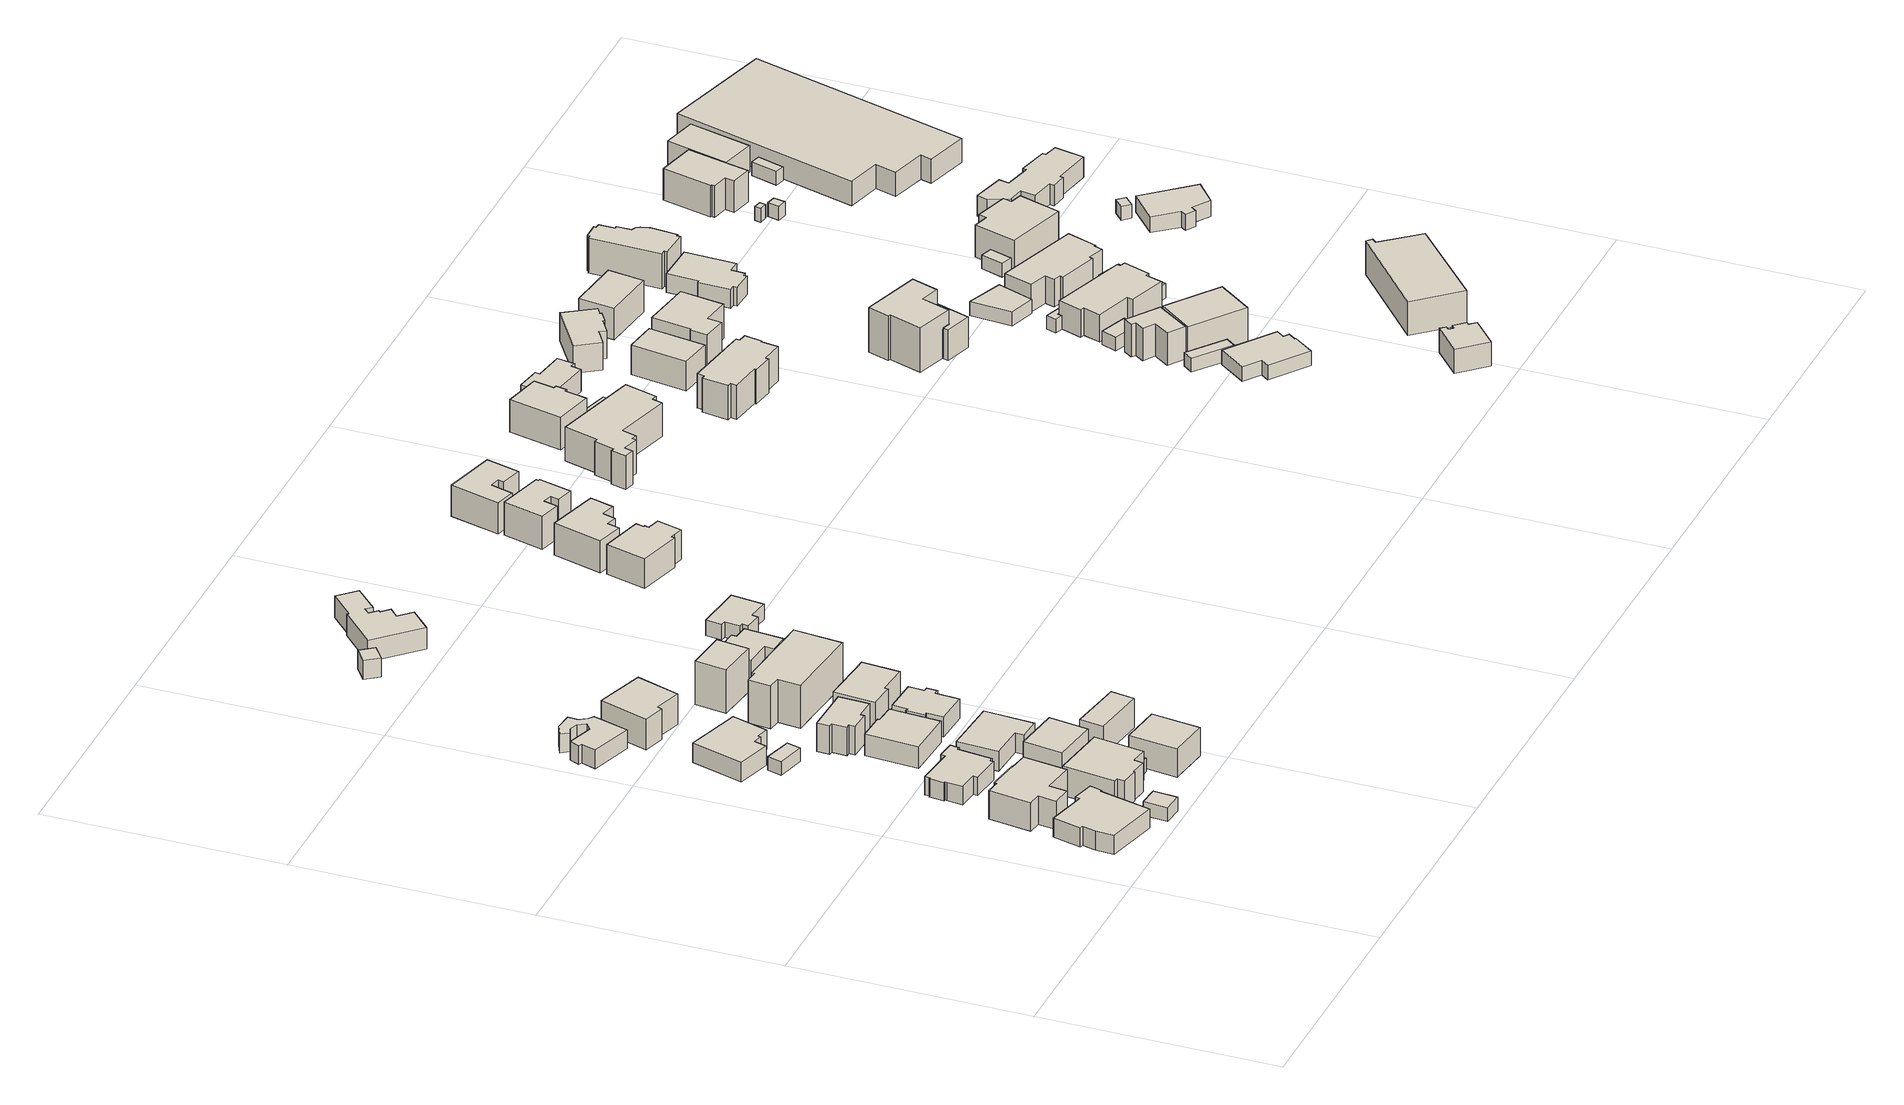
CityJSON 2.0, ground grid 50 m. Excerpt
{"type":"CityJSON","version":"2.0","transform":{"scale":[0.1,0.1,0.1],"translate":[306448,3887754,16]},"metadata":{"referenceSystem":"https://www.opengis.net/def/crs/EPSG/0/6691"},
"CityObjects":{
"building1":{"type":"Building","attributes":{"class":"3001","measuredHeight":2,"BuildingIDAttribute.prefecture":"22","BuildingIDAttribute.city":"22203","BuildingDetailAttribute.surveyYear":2015},"geometry":[{"type":"Solid","lod":"1","boundaries":[[[[0,1,2,3,4,5,6,7,8,9,10]],[[9,11,12,10]],[[8,13,11,9]],[[7,14,13,8]],[[6,15,14,7]],[[5,16,15,6]],[[4,17,16,5]],[[3,18,17,4]],[[2,19,18,3]],[[1,20,19,2]],[[0,21,20,1]],[[10,12,21,0]],[[11,13,14,15,16,17,18,19,20,21,12]]]]}]},
"building2":{"type":"Building","attributes":{"class":"3001","measuredHeight":2,"BuildingIDAttribute.prefecture":"22","BuildingIDAttribute.city":"22203","BuildingDetailAttribute.surveyYear":2015},"geometry":[{"type":"Solid","lod":"1","boundaries":[[[[22,23,24,25,26,27,28,29,30,31,32,33]],[[32,34,35,33]],[[31,36,34,32]],[[30,37,36,31]],[[29,38,37,30]],[[28,39,38,29]],[[27,40,39,28]],[[26,41,40,27]],[[25,42,41,26]],[[24,43,42,25]],[[23,44,43,24]],[[22,45,44,23]],[[33,35,45,22]],[[34,36,37,38,39,40,41,42,43,44,45,35]]]]}]},
"building3":{"type":"Building","attributes":{"class":"3003","measuredHeight":2,"BuildingIDAttribute.prefecture":"22","BuildingIDAttribute.city":"22203","BuildingDetailAttribute.surveyYear":2015},"geometry":[{"type":"Solid","lod":"1","boundaries":[[[[46,47,48,49]],[[48,50,51,49]],[[47,52,50,48]],[[46,53,52,47]],[[49,51,53,46]],[[50,52,53,51]]]]}]},
"building4":{"type":"Building","attributes":{"class":"3001","measuredHeight":2,"BuildingIDAttribute.prefecture":"22","BuildingIDAttribute.city":"22203","BuildingDetailAttribute.surveyYear":2015},"geometry":[{"type":"Solid","lod":"1","boundaries":[[[[54,55,56,57,58,59,60,61,62,63,64,65,66,67,68,69,70]],[[69,71,72,70]],[[68,73,71,69]],[[67,74,73,68]],[[66,75,74,67]],[[65,76,75,66]],[[64,77,76,65]],[[63,78,77,64]],[[62,79,78,63]],[[61,80,79,62]],[[60,81,80,61]],[[59,82,81,60]],[[58,83,82,59]],[[57,84,83,58]],[[56,85,84,57]],[[55,86,85,56]],[[54,87,86,55]],[[70,72,87,54]],[[71,73,74,75,76,77,78,79,80,81,82,83,84,85,86,87,72]]]]}]},
"building5":{"type":"Building","attributes":{"class":"3001","measuredHeight":2,"BuildingIDAttribute.prefecture":"22","BuildingIDAttribute.city":"22203","BuildingDetailAttribute.surveyYear":2015},"geometry":[{"type":"Solid","lod":"1","boundaries":[[[[88,89,90,91,92,93,94,95,96,97]],[[96,98,99,97]],[[95,100,98,96]],[[94,101,100,95]],[[93,102,101,94]],[[92,103,102,93]],[[91,104,103,92]],[[90,105,104,91]],[[89,106,105,90]],[[88,107,106,89]],[[97,99,107,88]],[[98,100,101,102,103,104,105,106,107,99]]]]}]},
"building6":{"type":"Building","attributes":{"class":"3003","measuredHeight":2,"BuildingIDAttribute.prefecture":"22","BuildingIDAttribute.city":"22203","BuildingDetailAttribute.surveyYear":2015},"geometry":[{"type":"Solid","lod":"1","boundaries":[[[[108,109,110,111]],[[110,112,113,111]],[[109,114,112,110]],[[108,115,114,109]],[[111,113,115,108]],[[112,114,115,113]]]]}]},
"building7":{"type":"Building","attributes":{"class":"3001","measuredHeight":2,"BuildingIDAttribute.prefecture":"22","BuildingIDAttribute.city":"22203","BuildingDetailAttribute.surveyYear":2015},"geometry":[{"type":"Solid","lod":"1","boundaries":[[[[116,117,118,119,120,121,122,123]],[[122,124,125,123]],[[121,126,124,122]],[[120,127,126,121]],[[119,128,127,120]],[[118,129,128,119]],[[117,130,129,118]],[[116,131,130,117]],[[123,125,131,116]],[[124,126,127,128,129,130,131,125]]]]}]},
"building8":{"type":"Building","attributes":{"class":"3001","measuredHeight":2,"BuildingIDAttribute.prefecture":"22","BuildingIDAttribute.city":"22203","BuildingDetailAttribute.surveyYear":2015},"geometry":[{"type":"Solid","lod":"1","boundaries":[[[[132,133,134,135]],[[134,136,137,135]],[[133,138,136,134]],[[132,139,138,133]],[[135,137,139,132]],[[136,138,139,137]]]]}]},
"building9":{"type":"Building","attributes":{"class":"3001","measuredHeight":2,"BuildingIDAttribute.prefecture":"22","BuildingIDAttribute.city":"22203","BuildingDetailAttribute.surveyYear":2015},"geometry":[{"type":"Solid","lod":"1","boundaries":[[[[140,141,142,143,144,145,146,147,148,149,150,151,152,153,154,155]],[[154,156,157,155]],[[153,158,156,154]],[[152,159,158,153]],[[151,160,159,152]],[[150,161,160,151]],[[149,162,161,150]],[[148,163,162,149]],[[147,164,163,148]],[[146,165,164,147]],[[145,166,165,146]],[[144,167,166,145]],[[143,168,167,144]],[[142,169,168,143]],[[141,170,169,142]],[[140,171,170,141]],[[155,157,171,140]],[[156,158,159,160,161,162,163,164,165,166,167,168,169,170,171,157]]]]}]},
"building10":{"type":"Building","attributes":{"class":"3001","measuredHeight":2,"BuildingIDAttribute.prefecture":"22","BuildingIDAttribute.city":"22203","BuildingDetailAttribute.surveyYear":2015},"geometry":[{"type":"Solid","lod":"1","boundaries":[[[[172,173,174,175]],[[174,176,177,175]],[[173,178,176,174]],[[172,179,178,173]],[[175,177,179,172]],[[176,178,179,177]]]]}]},
"building11":{"type":"Building","attributes":{"class":"3001","measuredHeight":2,"BuildingIDAttribute.prefecture":"22","BuildingIDAttribute.city":"22203","BuildingDetailAttribute.surveyYear":2015},"geometry":[{"type":"Solid","lod":"1","boundaries":[[[[180,181,182,183,184,185]],[[184,186,187,185]],[[183,188,186,184]],[[182,189,188,183]],[[181,190,189,182]],[[180,191,190,181]],[[185,187,191,180]],[[186,188,189,190,191,187]]]]}]},
"building12":{"type":"Building","attributes":{"class":"3001","measuredHeight":2,"BuildingIDAttribute.prefecture":"22","BuildingIDAttribute.city":"22203","BuildingDetailAttribute.surveyYear":2015},"geometry":[{"type":"Solid","lod":"1","boundaries":[[[[192,193,194,195]],[[194,196,197,195]],[[193,198,196,194]],[[192,199,198,193]],[[195,197,199,192]],[[196,198,199,197]]]]}]},
"building13":{"type":"Building","attributes":{"class":"3001","measuredHeight":2,"BuildingIDAttribute.prefecture":"22","BuildingIDAttribute.city":"22203","BuildingDetailAttribute.surveyYear":2015},"geometry":[{"type":"Solid","lod":"1","boundaries":[[[[200,201,202,203,204,205]],[[204,206,207,205]],[[203,208,206,204]],[[202,209,208,203]],[[201,210,209,202]],[[200,211,210,201]],[[205,207,211,200]],[[206,208,209,210,211,207]]]]}]},
"building14":{"type":"Building","attributes":{"class":"3001","measuredHeight":2,"BuildingIDAttribute.prefecture":"22","BuildingIDAttribute.city":"22203","BuildingDetailAttribute.surveyYear":2015},"geometry":[{"type":"Solid","lod":"1","boundaries":[[[[212,213,214,215,216,217,218,219,220,221]],[[220,222,223,221]],[[219,224,222,220]],[[218,225,224,219]],[[217,226,225,218]],[[216,227,226,217]],[[215,228,227,216]],[[214,229,228,215]],[[213,230,229,214]],[[212,231,230,213]],[[221,223,231,212]],[[222,224,225,226,227,228,229,230,231,223]]]]}]},
"building15":{"type":"Building","attributes":{"class":"3001","measuredHeight":2,"BuildingIDAttribute.prefecture":"22","BuildingIDAttribute.city":"22203","BuildingDetailAttribute.surveyYear":2015},"geometry":[{"type":"Solid","lod":"1","boundaries":[[[[232,233,234,235,236,237]],[[236,238,239,237]],[[235,240,238,236]],[[234,241,240,235]],[[233,242,241,234]],[[232,243,242,233]],[[237,239,243,232]],[[238,240,241,242,243,239]]]]}]},
"building16":{"type":"Building","attributes":{"class":"3001","measuredHeight":2,"BuildingIDAttribute.prefecture":"22","BuildingIDAttribute.city":"22203","BuildingDetailAttribute.surveyYear":2015},"geometry":[{"type":"Solid","lod":"1","boundaries":[[[[244,245,246,247]],[[246,248,249,247]],[[245,250,248,246]],[[244,251,250,245]],[[247,249,251,244]],[[248,250,251,249]]]]}]},
"building17":{"type":"Building","attributes":{"class":"3001","measuredHeight":2,"BuildingIDAttribute.prefecture":"22","BuildingIDAttribute.city":"22203","BuildingDetailAttribute.surveyYear":2015},"geometry":[{"type":"Solid","lod":"1","boundaries":[[[[252,253,254,255,256,257,258,259,260,261,262,263,264]],[[263,265,266,264]],[[262,267,265,263]],[[261,268,267,262]],[[260,269,268,261]],[[259,270,269,260]],[[258,271,270,259]],[[257,272,271,258]],[[256,273,272,257]],[[255,274,273,256]],[[254,275,274,255]],[[253,276,275,254]],[[252,277,276,253]],[[264,266,277,252]],[[265,267,268,269,270,271,272,273,274,275,276,277,266]]]]}]},
"building18":{"type":"Building","attributes":{"class":"3001","measuredHeight":2,"BuildingIDAttribute.prefecture":"22","BuildingIDAttribute.city":"22203","BuildingDetailAttribute.surveyYear":2015},"geometry":[{"type":"Solid","lod":"1","boundaries":[[[[278,279,280,281,282,283]],[[282,284,285,283]],[[281,286,284,282]],[[280,287,286,281]],[[279,288,287,280]],[[278,289,288,279]],[[283,285,289,278]],[[284,286,287,288,289,285]]]]}]},
"building19":{"type":"Building","attributes":{"class":"3002","measuredHeight":2,"BuildingIDAttribute.prefecture":"22","BuildingIDAttribute.city":"22203","BuildingDetailAttribute.surveyYear":2015},"geometry":[{"type":"Solid","lod":"1","boundaries":[[[[290,291,292,293,294,295,296,297]],[[296,298,299,297]],[[295,300,298,296]],[[294,301,300,295]],[[293,302,301,294]],[[292,303,302,293]],[[291,304,303,292]],[[290,305,304,291]],[[297,299,305,290]],[[298,300,301,302,303,304,305,299]]]]}]},
"building20":{"type":"Building","attributes":{"class":"3001","measuredHeight":2,"BuildingIDAttribute.prefecture":"22","BuildingIDAttribute.city":"22203","BuildingDetailAttribute.surveyYear":2015},"geometry":[{"type":"Solid","lod":"1","boundaries":[[[[306,307,308,309]],[[308,310,311,309]],[[307,312,310,308]],[[306,313,312,307]],[[309,311,313,306]],[[310,312,313,311]]]]}]},
"building21":{"type":"Building","attributes":{"class":"3001","measuredHeight":2,"BuildingIDAttribute.prefecture":"22","BuildingIDAttribute.city":"22203","BuildingDetailAttribute.surveyYear":2015},"geometry":[{"type":"Solid","lod":"1","boundaries":[[[[314,315,316,317]],[[316,318,319,317]],[[315,320,318,316]],[[314,321,320,315]],[[317,319,321,314]],[[318,320,321,319]]]]}]},
"building22":{"type":"Building","attributes":{"class":"3001","measuredHeight":2,"BuildingIDAttribute.prefecture":"22","BuildingIDAttribute.city":"22203","BuildingDetailAttribute.surveyYear":2015},"geometry":[{"type":"Solid","lod":"1","boundaries":[[[[322,323,324,325,326,327,328,329,330,331]],[[330,332,333,331]],[[329,334,332,330]],[[328,335,334,329]],[[327,336,335,328]],[[326,337,336,327]],[[325,338,337,326]],[[324,339,338,325]],[[323,340,339,324]],[[322,341,340,323]],[[331,333,341,322]],[[332,334,335,336,337,338,339,340,341,333]]]]}]},
"building23":{"type":"Building","attributes":{"class":"3001","measuredHeight":2,"BuildingIDAttribute.prefecture":"22","BuildingIDAttribute.city":"22203","BuildingDetailAttribute.surveyYear":2015},"geometry":[{"type":"Solid","lod":"1","boundaries":[[[[342,343,344,345,346,347,348,349,350,351,352,353,354,355]],[[354,356,357,355]],[[353,358,356,354]],[[352,359,358,353]],[[351,360,359,352]],[[350,361,360,351]],[[349,362,361,350]],[[348,363,362,349]],[[347,364,363,348]],[[346,365,364,347]],[[345,366,365,346]],[[344,367,366,345]],[[343,368,367,344]],[[342,369,368,343]],[[355,357,369,342]],[[356,358,359,360,361,362,363,364,365,366,367,368,369,357]]]]}]},
"building24":{"type":"Building","attributes":{"class":"3001","measuredHeight":2,"BuildingIDAttribute.prefecture":"22","BuildingIDAttribute.city":"22203","BuildingDetailAttribute.surveyYear":2015},"geometry":[{"type":"Solid","lod":"1","boundaries":[[[[370,371,372,373,374,375,376,377,378,379]],[[378,380,381,379]],[[377,382,380,378]],[[376,383,382,377]],[[375,384,383,376]],[[374,385,384,375]],[[373,386,385,374]],[[372,387,386,373]],[[371,388,387,372]],[[370,389,388,371]],[[379,381,389,370]],[[380,382,383,384,385,386,387,388,389,381]]]]}]},
"building25":{"type":"Building","attributes":{"class":"3001","measuredHeight":2,"BuildingIDAttribute.prefecture":"22","BuildingIDAttribute.city":"22203","BuildingDetailAttribute.surveyYear":2015},"geometry":[{"type":"Solid","lod":"1","boundaries":[[[[390,391,392,393,394,395,396,397,398,399,400,401]],[[400,402,403,401]],[[399,404,402,400]],[[398,405,404,399]],[[397,406,405,398]],[[396,407,406,397]],[[395,408,407,396]],[[394,409,408,395]],[[393,410,409,394]],[[392,411,410,393]],[[391,412,411,392]],[[390,413,412,391]],[[401,403,413,390]],[[402,404,405,406,407,408,409,410,411,412,413,403]]]]}]},
"building26":{"type":"Building","attributes":{"class":"3001","measuredHeight":2,"BuildingIDAttribute.prefecture":"22","BuildingIDAttribute.city":"22203","BuildingDetailAttribute.surveyYear":2015},"geometry":[{"type":"Solid","lod":"1","boundaries":[[[[414,415,416,417,418,419,420,421]],[[420,422,423,421]],[[419,424,422,420]],[[418,425,424,419]],[[417,426,425,418]],[[416,427,426,417]],[[415,428,427,416]],[[414,429,428,415]],[[421,423,429,414]],[[422,424,425,426,427,428,429,423]]]]}]},
"building27":{"type":"Building","attributes":{"class":"3001","measuredHeight":2,"BuildingIDAttribute.prefecture":"22","BuildingIDAttribute.city":"22203","BuildingDetailAttribute.surveyYear":2015},"geometry":[{"type":"Solid","lod":"1","boundaries":[[[[430,431,432,433,434,435,436,437,438,439]],[[438,440,441,439]],[[437,442,440,438]],[[436,443,442,437]],[[435,444,443,436]],[[434,445,444,435]],[[433,446,445,434]],[[432,447,446,433]],[[431,448,447,432]],[[430,449,448,431]],[[439,441,449,430]],[[440,442,443,444,445,446,447,448,449,441]]]]}]},
"building28":{"type":"Building","attributes":{"class":"3001","measuredHeight":2,"BuildingIDAttribute.prefecture":"22","BuildingIDAttribute.city":"22203","BuildingDetailAttribute.surveyYear":2015},"geometry":[{"type":"Solid","lod":"1","boundaries":[[[[450,451,452,453,454,455,456,457]],[[456,458,459,457]],[[455,460,458,456]],[[454,461,460,455]],[[453,462,461,454]],[[452,463,462,453]],[[451,464,463,452]],[[450,465,464,451]],[[457,459,465,450]],[[458,460,461,462,463,464,465,459]]]]}]},
"building29":{"type":"Building","attributes":{"class":"3001","measuredHeight":2,"BuildingIDAttribute.prefecture":"22","BuildingIDAttribute.city":"22203","BuildingDetailAttribute.surveyYear":2015},"geometry":[{"type":"Solid","lod":"1","boundaries":[[[[466,467,468,469,470,471,472,473,474,475,476,477,478,479,480,481]],[[480,482,483,481]],[[479,484,482,480]],[[478,485,484,479]],[[477,486,485,478]],[[476,487,486,477]],[[475,488,487,476]],[[474,489,488,475]],[[473,490,489,474]],[[472,491,490,473]],[[471,492,491,472]],[[470,493,492,471]],[[469,494,493,470]],[[468,495,494,469]],[[467,496,495,468]],[[466,497,496,467]],[[481,483,497,466]],[[482,484,485,486,487,488,489,490,491,492,493,494,495,496,497,483]]]]}]},
"building30":{"type":"Building","attributes":{"class":"3001","measuredHeight":2,"BuildingIDAttribute.prefecture":"22","BuildingIDAttribute.city":"22203","BuildingDetailAttribute.surveyYear":2015},"geometry":[{"type":"Solid","lod":"1","boundaries":[[[[498,499,500,501,502,503,504,505,506]],[[505,507,508,506]],[[504,509,507,505]],[[503,510,509,504]],[[502,511,510,503]],[[501,512,511,502]],[[500,513,512,501]],[[499,514,513,500]],[[498,515,514,499]],[[506,508,515,498]],[[507,509,510,511,512,513,514,515,508]]]]}]},
"building31":{"type":"Building","attributes":{"class":"3001","measuredHeight":2,"BuildingIDAttribute.prefecture":"22","BuildingIDAttribute.city":"22203","BuildingDetailAttribute.surveyYear":2015},"geometry":[{"type":"Solid","lod":"1","boundaries":[[[[516,517,518,519]],[[518,520,521,519]],[[517,522,520,518]],[[516,523,522,517]],[[519,521,523,516]],[[520,522,523,521]]]]}]},
"building32":{"type":"Building","attributes":{"class":"3001","measuredHeight":2,"BuildingIDAttribute.prefecture":"22","BuildingIDAttribute.city":"22203","BuildingDetailAttribute.surveyYear":2015},"geometry":[{"type":"Solid","lod":"1","boundaries":[[[[524,525,526,527,528,529,530,531]],[[530,532,533,531]],[[529,534,532,530]],[[528,535,534,529]],[[527,536,535,528]],[[526,537,536,527]],[[525,538,537,526]],[[524,539,538,525]],[[531,533,539,524]],[[532,534,535,536,537,538,539,533]]]]}]},
"building33":{"type":"Building","attributes":{"class":"3001","measuredHeight":2,"BuildingIDAttribute.prefecture":"22","BuildingIDAttribute.city":"22203","BuildingDetailAttribute.surveyYear":2015},"geometry":[{"type":"Solid","lod":"1","boundaries":[[[[540,541,542,543,544,545,546,547,548,549,550,551,552,553,554,555]],[[554,556,557,555]],[[553,558,556,554]],[[552,559,558,553]],[[551,560,559,552]],[[550,561,560,551]],[[549,562,561,550]],[[548,563,562,549]],[[547,564,563,548]],[[546,565,564,547]],[[545,566,565,546]],[[544,567,566,545]],[[543,568,567,544]],[[542,569,568,543]],[[541,570,569,542]],[[540,571,570,541]],[[555,557,571,540]],[[556,558,559,560,561,562,563,564,565,566,567,568,569,570,571,557]]]]}]},
"building34":{"type":"Building","attributes":{"class":"3001","measuredHeight":2,"BuildingIDAttribute.prefecture":"22","BuildingIDAttribute.city":"22203","BuildingDetailAttribute.surveyYear":2015},"geometry":[{"type":"Solid","lod":"1","boundaries":[[[[572,573,574,575]],[[574,576,577,575]],[[573,578,576,574]],[[572,579,578,573]],[[575,577,579,572]],[[576,578,579,577]]]]}]},
"building35":{"type":"Building","attributes":{"class":"3001","measuredHeight":2,"BuildingIDAttribute.prefecture":"22","BuildingIDAttribute.city":"22203","BuildingDetailAttribute.surveyYear":2015},"geometry":[{"type":"Solid","lod":"1","boundaries":[[[[580,581,582,583,584,585,586,587,588,589]],[[588,590,591,589]],[[587,592,590,588]],[[586,593,592,587]],[[585,594,593,586]],[[584,595,594,585]],[[583,596,595,584]],[[582,597,596,583]],[[581,598,597,582]],[[580,599,598,581]],[[589,591,599,580]],[[590,592,593,594,595,596,597,598,599,591]]]]}]},
"building36":{"type":"Building","attributes":{"class":"3001","measuredHeight":2,"BuildingIDAttribute.prefecture":"22","BuildingIDAttribute.city":"22203","BuildingDetailAttribute.surveyYear":2015},"geometry":[{"type":"Solid","lod":"1","boundaries":[[[[600,601,602,603,604,605,606,607]],[[606,608,609,607]],[[605,610,608,606]],[[604,611,610,605]],[[603,612,611,604]],[[602,613,612,603]],[[601,614,613,602]],[[600,615,614,601]],[[607,609,615,600]],[[608,610,611,612,613,614,615,609]]]]}]},
"building37":{"type":"Building","attributes":{"class":"3001","measuredHeight":2,"BuildingIDAttribute.prefecture":"22","BuildingIDAttribute.city":"22203","BuildingDetailAttribute.surveyYear":2015},"geometry":[{"type":"Solid","lod":"1","boundaries":[[[[616,617,618,619,620,621,622,623,624,625]],[[624,626,627,625]],[[623,628,626,624]],[[622,629,628,623]],[[621,630,629,622]],[[620,631,630,621]],[[619,632,631,620]],[[618,633,632,619]],[[617,634,633,618]],[[616,635,634,617]],[[625,627,635,616]],[[626,628,629,630,631,632,633,634,635,627]]]]}]},
"building38":{"type":"Building","attributes":{"class":"3003","measuredHeight":2,"BuildingIDAttribute.prefecture":"22","BuildingIDAttribute.city":"22203","BuildingDetailAttribute.surveyYear":2015},"geometry":[{"type":"Solid","lod":"1","boundaries":[[[[636,637,638,639]],[[638,640,641,639]],[[637,642,640,638]],[[636,643,642,637]],[[639,641,643,636]],[[640,642,643,641]]]]}]},
"building39":{"type":"Building","attributes":{"class":"3002","measuredHeight":2,"BuildingIDAttribute.prefecture":"22","BuildingIDAttribute.city":"22203","BuildingDetailAttribute.surveyYear":2015},"geometry":[{"type":"Solid","lod":"1","boundaries":[[[[644,645,646,647,648,649,650,651]],[[650,652,653,651]],[[649,654,652,650]],[[648,655,654,649]],[[647,656,655,648]],[[646,657,656,647]],[[645,658,657,646]],[[644,659,658,645]],[[651,653,659,644]],[[652,654,655,656,657,658,659,653]]]]}]},
"building40":{"type":"Building","attributes":{"class":"3001","measuredHeight":2,"BuildingIDAttribute.prefecture":"22","BuildingIDAttribute.city":"22203","BuildingDetailAttribute.surveyYear":2015},"geometry":[{"type":"Solid","lod":"1","boundaries":[[[[660,661,662,663,664,665]],[[664,666,667,665]],[[663,668,666,664]],[[662,669,668,663]],[[661,670,669,662]],[[660,671,670,661]],[[665,667,671,660]],[[666,668,669,670,671,667]]]]}]},
"building41":{"type":"Building","attributes":{"class":"3001","measuredHeight":2,"BuildingIDAttribute.prefecture":"22","BuildingIDAttribute.city":"22203","BuildingDetailAttribute.surveyYear":2015},"geometry":[{"type":"Solid","lod":"1","boundaries":[[[[672,673,674,675,676,677,678,679]],[[678,680,681,679]],[[677,682,680,678]],[[676,683,682,677]],[[675,684,683,676]],[[674,685,684,675]],[[673,686,685,674]],[[672,687,686,673]],[[679,681,687,672]],[[680,682,683,684,685,686,687,681]]]]}]},
"building42":{"type":"Building","attributes":{"class":"3001","measuredHeight":2,"BuildingIDAttribute.prefecture":"22","BuildingIDAttribute.city":"22203","BuildingDetailAttribute.surveyYear":2015},"geometry":[{"type":"Solid","lod":"1","boundaries":[[[[688,689,690,691,692,693,694,695,696,697]],[[696,698,699,697]],[[695,700,698,696]],[[694,701,700,695]],[[693,702,701,694]],[[692,703,702,693]],[[691,704,703,692]],[[690,705,704,691]],[[689,706,705,690]],[[688,707,706,689]],[[697,699,707,688]],[[698,700,701,702,703,704,705,706,707,699]]]]}]},
"building43":{"type":"Building","attributes":{"class":"3001","measuredHeight":2,"BuildingIDAttribute.prefecture":"22","BuildingIDAttribute.city":"22203","BuildingDetailAttribute.surveyYear":2015},"geometry":[{"type":"Solid","lod":"1","boundaries":[[[[708,709,710,711]],[[710,712,713,711]],[[709,714,712,710]],[[708,715,714,709]],[[711,713,715,708]],[[712,714,715,713]]]]}]},
"building44":{"type":"Building","attributes":{"class":"3003","measuredHeight":2,"BuildingIDAttribute.prefecture":"22","BuildingIDAttribute.city":"22203","BuildingDetailAttribute.surveyYear":2015},"geometry":[{"type":"Solid","lod":"1","boundaries":[[[[716,717,718,719]],[[718,720,721,719]],[[717,722,720,718]],[[716,723,722,717]],[[719,721,723,716]],[[720,722,723,721]]]]}]},
"building45":{"type":"Building","attributes":{"class":"3001","measuredHeight":2,"BuildingIDAttribute.prefecture":"22","BuildingIDAttribute.city":"22203","BuildingDetailAttribute.surveyYear":2015},"geometry":[{"type":"Solid","lod":"1","boundaries":[[[[724,725,726,727]],[[726,728,729,727]],[[725,730,728,726]],[[724,731,730,725]],[[727,729,731,724]],[[728,730,731,729]]]]}]},
"building46":{"type":"Building","attributes":{"class":"3003","measuredHeight":2,"BuildingIDAttribute.prefecture":"22","BuildingIDAttribute.city":"22203","BuildingDetailAttribute.surveyYear":2015},"geometry":[{"type":"Solid","lod":"1","boundaries":[[[[732,733,734,735,736,737]],[[736,738,739,737]],[[735,740,738,736]],[[734,741,740,735]],[[733,742,741,734]],[[732,743,742,733]],[[737,739,743,732]],[[738,740,741,742,743,739]]]]}]},
"building47":{"type":"Building","attributes":{"class":"3001","measuredHeight":2,"BuildingIDAttribute.prefecture":"22","BuildingIDAttribute.city":"22203","BuildingDetailAttribute.surveyYear":2015},"geometry":[{"type":"Solid","lod":"1","boundaries":[[[[744,745,746,747]],[[746,748,749,747]],[[745,750,748,746]],[[744,751,750,745]],[[747,749,751,744]],[[748,750,751,749]]]]}]},
"building48":{"type":"Building","attributes":{"class":"3001","measuredHeight":2,"BuildingIDAttribute.prefecture":"22","BuildingIDAttribute.city":"22203","BuildingDetailAttribute.surveyYear":2015},"geometry":[{"type":"Solid","lod":"1","boundaries":[[[[752,753,754,755,756,757,758,759,760,761,762,763]],[[762,764,765,763]],[[761,766,764,762]],[[760,767,766,761]],[[759,768,767,760]],[[758,769,768,759]],[[757,770,769,758]],[[756,771,770,757]],[[755,772,771,756]],[[754,773,772,755]],[[753,774,773,754]],[[752,775,774,753]],[[763,765,775,752]],[[764,766,767,768,769,770,771,772,773,774,775,765]]]]}]},
"building49":{"type":"Building","attributes":{"class":"3001","measuredHeight":2,"BuildingIDAttribute.prefecture":"22","BuildingIDAttribute.city":"22203","BuildingDetailAttribute.surveyYear":2015},"geometry":[{"type":"Solid","lod":"1","boundaries":[[[[776,777,778,779,780,781,782,783,784,785,786,787]],[[786,788,789,787]],[[785,790,788,786]],[[784,791,790,785]],[[783,792,791,784]],[[782,793,792,783]],[[781,794,793,782]],[[780,795,794,781]],[[779,796,795,780]],[[778,797,796,779]],[[777,798,797,778]],[[776,799,798,777]],[[787,789,799,776]],[[788,790,791,792,793,794,795,796,797,798,799,789]]]]}]},
"building50":{"type":"Building","attributes":{"class":"3001","measuredHeight":2,"BuildingIDAttribute.prefecture":"22","BuildingIDAttribute.city":"22203","BuildingDetailAttribute.surveyYear":2015},"geometry":[{"type":"Solid","lod":"1","boundaries":[[[[800,801,802,803,804,805,806,807,808,809,810,811,812,813,814,815,816,817,818,819]],[[818,820,821,819]],[[817,822,820,818]],[[816,823,822,817]],[[815,824,823,816]],[[814,825,824,815]],[[813,826,825,814]],[[812,827,826,813]],[[811,828,827,812]],[[810,829,828,811]],[[809,830,829,810]],[[808,831,830,809]],[[807,832,831,808]],[[806,833,832,807]],[[805,834,833,806]],[[804,835,834,805]],[[803,836,835,804]],[[802,837,836,803]],[[801,838,837,802]],[[800,839,838,801]],[[819,821,839,800]],[[820,822,823,824,825,826,827,828,829,830,831,832,833,834,835,836,837,838,839,821]]]]}]},
"building51":{"type":"Building","attributes":{"class":"3001","measuredHeight":2,"BuildingIDAttribute.prefecture":"22","BuildingIDAttribute.city":"22203","BuildingDetailAttribute.surveyYear":2015},"geometry":[{"type":"Solid","lod":"1","boundaries":[[[[840,841,842,843]],[[842,844,845,843]],[[841,846,844,842]],[[840,847,846,841]],[[843,845,847,840]],[[844,846,847,845]]]]}]},
"building52":{"type":"Building","attributes":{"class":"3001","measuredHeight":2,"BuildingIDAttribute.prefecture":"22","BuildingIDAttribute.city":"22203","BuildingDetailAttribute.surveyYear":2015},"geometry":[{"type":"Solid","lod":"1","boundaries":[[[[848,849,850,851,852,853,854,855,856,857,858,859]],[[858,860,861,859]],[[857,862,860,858]],[[856,863,862,857]],[[855,864,863,856]],[[854,865,864,855]],[[853,866,865,854]],[[852,867,866,853]],[[851,868,867,852]],[[850,869,868,851]],[[849,870,869,850]],[[848,871,870,849]],[[859,861,871,848]],[[860,862,863,864,865,866,867,868,869,870,871,861]]]]}]},
"building53":{"type":"Building","attributes":{"class":"3002","measuredHeight":2,"BuildingIDAttribute.prefecture":"22","BuildingIDAttribute.city":"22203","BuildingDetailAttribute.surveyYear":2015},"geometry":[{"type":"Solid","lod":"1","boundaries":[[[[872,873,874,875,876,877]],[[876,878,879,877]],[[875,880,878,876]],[[874,881,880,875]],[[873,882,881,874]],[[872,883,882,873]],[[877,879,883,872]],[[878,880,881,882,883,879]]]]}]},
"building54":{"type":"Building","attributes":{"class":"3001","measuredHeight":2,"BuildingIDAttribute.prefecture":"22","BuildingIDAttribute.city":"22203","BuildingDetailAttribute.surveyYear":2015},"geometry":[{"type":"Solid","lod":"1","boundaries":[[[[884,885,886,887,888,889]],[[888,890,891,889]],[[887,892,890,888]],[[886,893,892,887]],[[885,894,893,886]],[[884,895,894,885]],[[889,891,895,884]],[[890,892,893,894,895,891]]]]}]},
"building55":{"type":"Building","attributes":{"class":"3001","measuredHeight":2,"BuildingIDAttribute.prefecture":"22","BuildingIDAttribute.city":"22203","BuildingDetailAttribute.surveyYear":2015},"geometry":[{"type":"Solid","lod":"1","boundaries":[[[[896,897,898,899]],[[898,900,901,899]],[[897,902,900,898]],[[896,903,902,897]],[[899,901,903,896]],[[900,902,903,901]]]]}]},
"building56":{"type":"Building","attributes":{"class":"3001","measuredHeight":2,"BuildingIDAttribute.prefecture":"22","BuildingIDAttribute.city":"22203","BuildingDetailAttribute.surveyYear":2015},"geometry":[{"type":"Solid","lod":"1","boundaries":[[[[904,905,906,907,908,909,910,911]],[[910,912,913,911]],[[909,914,912,910]],[[908,915,914,909]],[[907,916,915,908]],[[906,917,916,907]],[[905,918,917,906]],[[904,919,918,905]],[[911,913,919,904]],[[912,914,915,916,917,918,919,913]]]]}]},
"building57":{"type":"Building","attributes":{"class":"3001","measuredHeight":2,"BuildingIDAttribute.prefecture":"22","BuildingIDAttribute.city":"22203","BuildingDetailAttribute.surveyYear":2015},"geometry":[{"type":"Solid","lod":"1","boundaries":[[[[920,921,922,923]],[[922,924,925,923]],[[921,926,924,922]],[[920,927,926,921]],[[923,925,927,920]],[[924,926,927,925]]]]}]},
"building58":{"type":"Building","attributes":{"class":"3001","measuredHeight":2,"BuildingIDAttribute.prefecture":"22","BuildingIDAttribute.city":"22203","BuildingDetailAttribute.surveyYear":2015},"geometry":[{"type":"Solid","lod":"1","boundaries":[[[[928,929,930,931]],[[930,932,933,931]],[[929,934,932,930]],[[928,935,934,929]],[[931,933,935,928]],[[932,934,935,933]]]]}]},
"building59":{"type":"Building","attributes":{"class":"3001","measuredHeight":2,"BuildingIDAttribute.prefecture":"22","BuildingIDAttribute.city":"22203","BuildingDetailAttribute.surveyYear":2015},"geometry":[{"type":"Solid","lod":"1","boundaries":[[[[936,937,938,939,940,941,942,943]],[[942,944,945,943]],[[941,946,944,942]],[[940,947,946,941]],[[939,948,947,940]],[[938,949,948,939]],[[937,950,949,938]],[[936,951,950,937]],[[943,945,951,936]],[[944,946,947,948,949,950,951,945]]]]}]},
"building60":{"type":"Building","attributes":{"class":"3001","measuredHeight":2,"BuildingIDAttribute.prefecture":"22","BuildingIDAttribute.city":"22203","BuildingDetailAttribute.surveyYear":2015},"geometry":[{"type":"Solid","lod":"1","boundaries":[[[[952,953,954,955]],[[954,956,957,955]],[[953,958,956,954]],[[952,959,958,953]],[[955,957,959,952]],[[956,958,959,957]]]]}]},
"building61":{"type":"Building","attributes":{"class":"3001","measuredHeight":2,"BuildingIDAttribute.prefecture":"22","BuildingIDAttribute.city":"22203","BuildingDetailAttribute.surveyYear":2015},"geometry":[{"type":"Solid","lod":"1","boundaries":[[[[960,961,962,963,964,965,966,967]],[[966,968,969,967]],[[965,970,968,966]],[[964,971,970,965]],[[963,972,971,964]],[[962,973,972,963]],[[961,974,973,962]],[[960,975,974,961]],[[967,969,975,960]],[[968,970,971,972,973,974,975,969]]]]}]},
"building62":{"type":"Building","attributes":{"class":"3001","measuredHeight":2,"BuildingIDAttribute.prefecture":"22","BuildingIDAttribute.city":"22203","BuildingDetailAttribute.surveyYear":2015},"geometry":[{"type":"Solid","lod":"1","boundaries":[[[[976,977,978,979,980,981,982,983,984,985,986,987,988,989,990,991,992]],[[991,993,994,992]],[[990,995,993,991]],[[989,996,995,990]],[[988,997,996,989]],[[987,998,997,988]],[[986,999,998,987]],[[985,1000,999,986]],[[984,1001,1000,985]],[[983,1002,1001,984]],[[982,1003,1002,983]],[[981,1004,1003,982]],[[980,1005,1004,981]],[[979,1006,1005,980]],[[978,1007,1006,979]],[[977,1008,1007,978]],[[976,1009,1008,977]],[[992,994,1009,976]],[[993,995,996,997,998,999,1000,1001,1002,1003,1004,1005,1006,1007,1008,1009,994]]]]}]},
"building63":{"type":"Building","attributes":{"class":"3001","measuredHeight":2,"BuildingIDAttribute.prefecture":"22","BuildingIDAttribute.city":"22203","BuildingDetailAttribute.surveyYear":2015},"geometry":[{"type":"Solid","lod":"1","boundaries":[[[[1010,1011,1012,1013]],[[1012,1014,1015,1013]],[[1011,1016,1014,1012]],[[1010,1017,1016,1011]],[[1013,1015,1017,1010]],[[1014,1016,1017,1015]]]]}]},
"building64":{"type":"Building","attributes":{"class":"3001","measuredHeight":2,"BuildingIDAttribute.prefecture":"22","BuildingIDAttribute.city":"22203","BuildingDetailAttribute.surveyYear":2015},"geometry":[{"type":"Solid","lod":"1","boundaries":[[[[1018,1019,1020,1021]],[[1020,1022,1023,1021]],[[1019,1024,1022,1020]],[[1018,1025,1024,1019]],[[1021,1023,1025,1018]],[[1022,1024,1025,1023]]]]}]},
"building65":{"type":"Building","attributes":{"class":"3001","measuredHeight":2,"BuildingIDAttribute.prefecture":"22","BuildingIDAttribute.city":"22203","BuildingDetailAttribute.surveyYear":2015},"geometry":[{"type":"Solid","lod":"1","boundaries":[[[[1026,1027,1028,1029,1030,1031,1032,1033]],[[1032,1034,1035,1033]],[[1031,1036,1034,1032]],[[1030,1037,1036,1031]],[[1029,1038,1037,1030]],[[1028,1039,1038,1029]],[[1027,1040,1039,1028]],[[1026,1041,1040,1027]],[[1033,1035,1041,1026]],[[1034,1036,1037,1038,1039,1040,1041,1035]]]]}]}
},
"vertices":[
[85,189,27],[168,169,27],[171,179,27],[218,167,27],[211,141,27],[207,142,27],[181,33,27],[68,60,27],[70,99,27],[77,127,27],[70,129,27],[77,127,69],[70,129,69],[70,99,69],[68,60,69],[181,33,69],[207,142,69],[211,141,69],[218,167,69],[171,179,69],[168,169,69],[85,189,69],
[223,215,29],[156,225,29],[151,187,29],[109,193,29],[114,231,29],[86,235,29],[99,324,29],[129,320,29],[130,325,29],[197,315,29],[196,314,29],[236,308,29],[196,314,91],[236,308,91],[197,315,91],[130,325,91],[129,320,91],[99,324,91],[86,235,91],[114,231,91],[109,193,91],[151,187,91],[156,225,91],[223,215,91],
[219,61,27],[262,58,27],[258,7,27],[215,10,27],[258,7,57],[215,10,57],[262,58,57],[219,61,57],
[218,458,30],[219,468,30],[258,464,30],[255,445,30],[249,445,30],[241,373,30],[233,374,30],[232,366,30],[168,373,30],[169,383,30],[127,388,30],[130,421,30],[131,425,30],[127,425,30],[131,456,30],[134,456,30],[135,467,30],[134,456,70],[135,467,70],[131,456,70],[127,425,70],[131,425,70],[130,421,70],[127,388,70],[169,383,70],[168,373,70],[232,366,70],[233,374,70],[241,373,70],[249,445,70],[255,445,70],[258,464,70],[219,468,70],[218,458,70],
[347,209,30],[332,104,30],[296,109,30],[293,90,30],[257,95,30],[257,93,30],[219,98,30],[221,114,30],[212,115,30],[227,226,30],[212,115,94],[227,226,94],[221,114,94],[219,98,94],[257,93,94],[257,95,94],[293,90,94],[296,109,94],[332,104,94],[347,209,94],
[168,756,31],[160,727,31],[100,742,31],[109,772,31],[100,742,61],[109,772,61],[160,727,61],[168,756,61],
[84,913,31],[200,877,31],[177,801,31],[152,808,31],[150,802,31],[131,807,31],[123,781,31],[51,803,31],[123,781,74],[51,803,74],[131,807,74],[150,802,74],[152,808,74],[177,801,74],[200,877,74],[84,913,74],
[347,145,30],[365,144,30],[363,111,30],[345,112,30],[363,111,60],[345,112,60],[365,144,60],[347,145,60],
[77,1117,22],[91,1129,22],[82,1145,22],[64,1151,22],[51,1146,22],[39,1163,22],[65,1175,22],[102,1171,22],[101,1150,22],[112,1134,22],[122,1126,22],[100,1051,22],[10,1080,22],[20,1111,22],[13,1114,22],[22,1135,22],[13,1114,63],[22,1135,63],[20,1111,63],[10,1080,63],[100,1051,63],[122,1126,63],[112,1134,63],[101,1150,63],[102,1171,63],[65,1175,63],[39,1163,63],[51,1146,63],[64,1151,63],[82,1145,63],[91,1129,63],[77,1117,63],
[288,329,32],[387,315,32],[375,232,32],[276,246,32],[375,232,90],[276,246,90],[387,315,90],[288,329,90],
[222,622,32],[282,619,32],[282,615,32],[324,612,32],[318,505,32],[216,511,32],[318,505,79],[216,511,79],[324,612,79],[282,615,79],[282,619,79],[222,622,79],
[466,140,30],[453,38,30],[365,50,30],[378,152,30],[365,50,92],[378,152,92],[453,38,92],[466,140,92],
[388,447,32],[381,342,32],[334,345,32],[335,363,32],[261,368,32],[267,455,32],[261,368,75],[267,455,75],[335,363,75],[334,345,75],[381,342,75],[388,447,75],
[307,708,32],[305,644,32],[262,645,32],[262,637,32],[218,639,32],[219,652,32],[210,652,32],[211,683,32],[203,684,32],[204,711,32],[203,684,94],[204,711,94],[211,683,94],[210,652,94],[219,652,94],[218,639,94],[262,637,94],[262,645,94],[305,644,94],[307,708,94],
[130,1115,29],[233,1081,29],[204,990,29],[147,1008,29],[143,998,29],[97,1012,29],[143,998,96],[97,1012,96],[147,1008,96],[204,990,96],[233,1081,96],[130,1115,96],
[507,238,31],[500,189,31],[384,206,31],[391,256,31],[384,206,96],[391,256,96],[500,189,96],[507,238,96],
[415,609,34],[413,576,34],[417,576,34],[422,575,34],[421,553,34],[411,554,34],[408,503,34],[336,507,34],[338,543,34],[331,543,34],[333,582,34],[339,581,34],[341,613,34],[339,581,77],[341,613,77],[333,582,77],[331,543,77],[338,543,77],[336,507,77],[408,503,77],[411,554,77],[421,553,77],[422,575,77],[417,576,77],[413,576,77],[415,609,77],
[439,712,34],[433,633,34],[368,638,34],[367,631,34],[312,636,34],[319,723,34],[312,636,94],[319,723,94],[367,631,94],[368,638,94],[433,633,94],[439,712,94],
[452,854,32],[442,752,32],[270,769,32],[275,817,32],[248,820,32],[253,868,32],[279,865,32],[279,871,32],[279,865,126],[279,871,126],[253,868,126],[248,820,126],[275,817,126],[270,769,126],[442,752,126],[452,854,126],
[367,975,31],[359,908,31],[271,919,31],[280,985,31],[271,919,126],[280,985,126],[359,908,126],[367,975,126],
[206,1634,7],[228,1606,7],[196,1582,7],[175,1610,7],[196,1582,48],[175,1610,48],[228,1606,48],[206,1634,48],
[437,973,33],[436,962,33],[467,959,33],[460,876,33],[418,880,33],[420,900,33],[364,905,33],[369,962,33],[372,961,33],[373,979,33],[372,961,97],[373,979,97],[369,962,97],[364,905,97],[420,900,97],[418,880,97],[460,876,97],[467,959,97],[436,962,97],[437,973,97],
[301,1693,13],[304,1690,13],[354,1738,13],[389,1702,13],[342,1656,13],[331,1668,13],[320,1657,13],[335,1642,13],[332,1638,13],[348,1622,13],[329,1604,13],[354,1578,13],[310,1536,13],[227,1622,13],[310,1536,60],[227,1622,60],[354,1578,60],[329,1604,60],[348,1622,60],[332,1638,60],[335,1642,60],[320,1657,60],[331,1668,60],[342,1656,60],[389,1702,60],[354,1738,60],[304,1690,60],[301,1693,60],
[613,1042,35],[605,973,35],[560,979,35],[558,967,35],[521,972,35],[523,985,35],[515,986,35],[519,1019,35],[508,1020,35],[512,1054,35],[508,1020,69],[512,1054,69],[519,1019,69],[515,986,69],[523,985,69],[521,972,69],[558,967,69],[560,979,69],[605,973,69],[613,1042,69],
[658,1310,30],[748,1286,30],[744,1269,30],[747,1268,30],[745,1262,30],[745,1259,30],[772,1252,30],[758,1199,30],[736,1205,30],[729,1207,30],[727,1200,30],[635,1225,30],[727,1200,95],[635,1225,95],[729,1207,95],[736,1205,95],[758,1199,95],[772,1252,95],[745,1259,95],[745,1262,95],[747,1268,95],[744,1269,95],[748,1286,95],[658,1310,95],
[797,1396,29],[783,1346,29],[753,1354,29],[745,1327,29],[723,1333,29],[716,1307,29],[659,1323,29],[688,1427,29],[659,1323,99],[688,1427,99],[716,1307,99],[723,1333,99],[745,1327,99],[753,1354,99],[783,1346,99],[797,1396,99],
[817,1514,29],[816,1509,29],[820,1508,29],[802,1438,29],[766,1448,29],[770,1466,29],[750,1471,29],[743,1443,29],[698,1455,29],[721,1540,29],[698,1455,102],[721,1540,102],[743,1443,102],[750,1471,102],[770,1466,102],[766,1448,102],[802,1438,102],[820,1508,102],[816,1509,102],[817,1514,102],
[858,1628,29],[840,1558,29],[795,1570,29],[798,1582,29],[776,1587,29],[763,1541,29],[720,1552,29],[748,1657,29],[720,1552,97],[748,1657,97],[763,1541,97],[776,1587,97],[798,1582,97],[795,1570,97],[840,1558,97],[858,1628,97],
[1189,1479,33],[1170,1410,33],[1158,1413,33],[1152,1391,33],[1033,1424,33],[1024,1394,33],[1013,1397,33],[1011,1388,33],[976,1398,33],[971,1380,33],[950,1386,33],[958,1418,33],[965,1416,33],[977,1459,33],[985,1457,33],[1005,1529,33],[985,1457,107],[1005,1529,107],[977,1459,107],[965,1416,107],[958,1418,107],[950,1386,107],[971,1380,107],[976,1398,107],[1011,1388,107],[1013,1397,107],[1024,1394,107],[1033,1424,107],[1152,1391,107],[1158,1413,107],[1170,1410,107],[1189,1479,107],
[1061,1662,35],[1140,1644,35],[1131,1601,35],[1138,1599,35],[1133,1576,35],[1128,1577,35],[1126,1567,35],[1118,1530,35],[1035,1549,35],[1118,1530,106],[1035,1549,106],[1126,1567,106],[1128,1577,106],[1133,1576,106],[1138,1599,106],[1131,1601,106],[1140,1644,106],[1061,1662,106],
[1183,1522,44],[1174,1488,44],[1113,1505,44],[1122,1539,44],[1113,1505,74],[1122,1539,74],[1174,1488,74],[1183,1522,74],
[1141,1609,34],[1152,1676,34],[1205,1667,34],[1203,1657,34],[1267,1647,34],[1261,1610,34],[1250,1612,34],[1246,1591,34],[1250,1612,83],[1246,1591,83],[1261,1610,83],[1267,1647,83],[1203,1657,83],[1205,1667,83],[1152,1676,83],[1141,1609,83],
[1403,1341,41],[1402,1333,41],[1420,1330,41],[1414,1294,41],[1411,1294,41],[1406,1257,41],[1359,1264,41],[1358,1258,41],[1313,1265,41],[1314,1269,41],[1248,1279,41],[1250,1292,41],[1241,1293,41],[1249,1349,41],[1258,1348,41],[1260,1363,41],[1258,1348,116],[1260,1363,116],[1249,1349,116],[1241,1293,116],[1250,1292,116],[1248,1279,116],[1314,1269,116],[1313,1265,116],[1358,1258,116],[1359,1264,116],[1406,1257,116],[1411,1294,116],[1414,1294,116],[1420,1330,116],[1402,1333,116],[1403,1341,116],
[1327,1522,41],[1395,1512,41],[1377,1393,41],[1309,1404,41],[1377,1393,106],[1309,1404,106],[1395,1512,106],[1327,1522,106],
[1394,1692,40],[1434,1631,40],[1419,1621,40],[1421,1618,40],[1399,1603,40],[1396,1606,40],[1365,1586,40],[1357,1599,40],[1324,1578,40],[1292,1625,40],[1324,1578,101],[1292,1625,101],[1357,1599,101],[1365,1586,101],[1396,1606,101],[1399,1603,101],[1421,1618,101],[1419,1621,101],[1434,1631,101],[1394,1692,101],
[1525,1500,41],[1511,1408,41],[1453,1417,41],[1449,1388,41],[1396,1396,41],[1402,1433,41],[1405,1433,41],[1418,1516,41],[1405,1433,116],[1418,1516,116],[1402,1433,116],[1396,1396,116],[1449,1388,116],[1453,1417,116],[1511,1408,116],[1525,1500,116],
[1865,434,39],[1853,418,39],[1864,410,39],[1853,395,39],[1855,393,39],[1823,350,39],[1745,407,39],[1757,423,39],[1723,449,39],[1765,507,39],[1723,449,71],[1765,507,71],[1757,423,71],[1745,407,71],[1823,350,71],[1855,393,71],[1853,395,71],[1864,410,71],[1853,418,71],[1865,434,71],
[1808,513,39],[1793,493,39],[1719,550,39],[1735,570,39],[1719,550,69],[1735,570,69],[1793,493,69],[1808,513,69],
[1555,1091,40],[1550,1093,40],[1565,1138,40],[1690,1098,40],[1671,1042,40],[1631,1055,40],[1611,995,40],[1532,1021,40],[1611,995,138],[1532,1021,138],[1631,1055,138],[1671,1042,138],[1690,1098,138],[1565,1138,138],[1550,1093,138],[1555,1091,138],
[1631,1053,40],[1671,1040,40],[1648,970,40],[1591,988,40],[1594,1000,40],[1612,994,40],[1594,1000,107],[1612,994,107],[1591,988,107],[1648,970,107],[1671,1040,107],[1631,1053,107],
[1808,647,39],[1759,577,39],[1725,601,39],[1748,634,39],[1724,650,39],[1737,669,39],[1729,675,39],[1742,693,39],[1729,675,110],[1742,693,110],[1737,669,110],[1724,650,110],[1748,634,110],[1725,601,110],[1759,577,110],[1808,647,110],
[1898,92,36],[1959,146,36],[1968,135,36],[1962,129,36],[1970,120,36],[1977,127,36],[1997,105,36],[1992,100,36],[2004,87,36],[1948,37,36],[2004,87,89],[1948,37,89],[1992,100,89],[1997,105,89],[1977,127,89],[1970,120,89],[1962,129,89],[1968,135,89],[1959,146,89],[1898,92,89],
[1441,1672,41],[1556,1657,41],[1546,1582,41],[1432,1597,41],[1546,1582,110],[1432,1597,110],[1556,1657,110],[1441,1672,110],
[1808,719,40],[1796,687,40],[1737,709,40],[1749,741,40],[1737,709,70],[1749,741,70],[1796,687,70],[1808,719,70],
[1918,566,37],[1865,494,37],[1759,573,37],[1813,644,37],[1759,573,110],[1813,644,110],[1865,494,110],[1918,566,110],
[1854,826,40],[1850,815,40],[1776,841,40],[1773,831,40],[1756,837,40],[1763,858,40],[1756,837,70],[1763,858,70],[1773,831,70],[1776,841,70],[1850,815,70],[1854,826,70],
[1756,1010,40],[1833,980,40],[1806,904,40],[1750,922,40],[1806,904,71],[1750,922,71],[1833,980,71],[1756,1010,71],
[1937,784,40],[1935,777,40],[1947,773,40],[1928,717,40],[1920,719,40],[1909,684,40],[1829,711,40],[1833,723,40],[1756,748,40],[1768,785,40],[1759,788,40],[1776,838,40],[1759,788,100],[1776,838,100],[1768,785,100],[1756,748,100],[1833,723,100],[1829,711,100],[1909,684,100],[1920,719,100],[1928,717,100],[1947,773,100],[1935,777,100],[1937,784,100],
[1707,1458,42],[1681,1459,42],[1680,1431,42],[1672,1431,42],[1672,1424,42],[1627,1426,42],[1627,1434,42],[1615,1434,42],[1617,1502,42],[1623,1502,42],[1625,1568,42],[1710,1565,42],[1625,1568,83],[1710,1565,83],[1623,1502,83],[1617,1502,83],[1615,1434,83],[1627,1434,83],[1627,1426,83],[1672,1424,83],[1672,1431,83],[1680,1431,83],[1681,1459,83],[1707,1458,83],
[1637,1729,42],[1644,1729,42],[1644,1734,42],[1678,1734,42],[1678,1729,42],[1688,1728,42],[1688,1695,42],[1694,1695,42],[1694,1664,42],[1704,1660,42],[1708,1653,42],[1711,1643,42],[1713,1634,42],[1712,1618,42],[1709,1578,42],[1704,1578,42],[1704,1570,42],[1643,1573,42],[1644,1579,42],[1633,1579,42],[1644,1579,119],[1633,1579,119],[1643,1573,119],[1704,1570,119],[1704,1578,119],[1709,1578,119],[1712,1618,119],[1713,1634,119],[1711,1643,119],[1708,1653,119],[1704,1660,119],[1694,1664,119],[1694,1695,119],[1688,1695,119],[1688,1728,119],[1678,1729,119],[1678,1734,119],[1644,1734,119],[1644,1729,119],[1637,1729,119],
[1950,765,35],[1976,756,35],[1956,694,35],[1930,702,35],[1956,694,67],[1930,702,67],[1976,756,67],[1950,765,67],
[1830,968,40],[2007,909,40],[1986,846,40],[1983,848,40],[1977,830,40],[1942,841,40],[1939,834,40],[1856,862,40],[1859,868,40],[1843,874,40],[1849,894,40],[1810,907,40],[1849,894,100],[1810,907,100],[1843,874,100],[1859,868,100],[1856,862,100],[1939,834,100],[1942,841,100],[1977,830,100],[1983,848,100],[1986,846,100],[2007,909,100],[1830,968,100],
[2067,133,39],[1989,221,39],[2165,374,39],[2175,364,39],[2167,355,39],[2230,280,39],[2167,355,113],[2230,280,113],[2175,364,113],[2165,374,113],[1989,221,113],[2067,133,113],
[1910,808,37],[1917,825,37],[1937,817,37],[1939,822,37],[1989,801,37],[1980,778,37],[1989,801,67],[1980,778,67],[1939,822,67],[1937,817,67],[1917,825,67],[1910,808,67],
[1919,1049,42],[1944,1041,42],[1929,994,42],[1904,1002,42],[1929,994,72],[1904,1002,72],[1944,1041,72],[1919,1049,72],
[1929,988,41],[1955,1076,41],[1987,1067,41],[1992,1084,41],[2064,1062,41],[2059,1044,41],[2084,1036,41],[2058,949,41],[2084,1036,111],[2058,949,111],[2059,1044,111],[2064,1062,111],[1992,1084,111],[1987,1067,111],[1955,1076,111],[1929,988,111],
[1916,1492,47],[1919,1505,47],[1936,1502,47],[1934,1489,47],[1936,1502,77],[1934,1489,77],[1919,1505,77],[1916,1492,77],
[1956,1458,47],[1935,1463,47],[1941,1487,47],[1961,1483,47],[1941,1487,77],[1961,1483,77],[1935,1463,77],[1956,1458,77],
[1974,1539,48],[1929,1550,48],[1934,1570,48],[1900,1578,48],[1901,1584,48],[1898,1585,48],[1923,1690,48],[2004,1671,48],[1923,1690,117],[2004,1671,117],[1898,1585,117],[1901,1584,117],[1900,1578,117],[1934,1570,117],[1929,1550,117],[1974,1539,117],
[2186,852,45],[2171,867,45],[2192,886,45],[2206,871,45],[2192,886,75],[2206,871,75],[2171,867,75],[2186,852,75],
[2294,757,44],[2247,717,44],[2211,741,44],[2202,730,44],[2182,742,44],[2190,754,44],[2151,801,44],[2211,854,44],[2151,801,79],[2211,854,79],[2190,754,79],[2182,742,79],[2202,730,79],[2211,741,79],[2247,717,79],[2294,757,79],
[2213,1006,42],[2211,999,42],[2178,1005,42],[2180,1014,42],[2131,1024,42],[2137,1056,42],[2103,1062,42],[2086,1104,42],[2092,1126,42],[2160,1108,42],[2156,1087,42],[2212,1074,42],[2214,1082,42],[2278,1067,42],[2277,1060,42],[2306,1053,42],[2294,991,42],[2306,1053,87],[2294,991,87],[2277,1060,87],[2278,1067,87],[2214,1082,87],[2212,1074,87],[2156,1087,87],[2160,1108,87],[2092,1126,87],[2086,1104,87],[2103,1062,87],[2137,1056,87],[2131,1024,87],[2180,1014,87],[2178,1005,87],[2211,999,87],[2213,1006,87],
[2068,1506,49],[2048,1512,49],[2064,1568,49],[2085,1562,49],[2064,1568,79],[2085,1562,79],[2048,1512,79],[2068,1506,79],
[2034,1725,49],[2107,1707,49],[2074,1576,49],[2001,1594,49],[2074,1576,107],[2001,1594,107],[2107,1707,107],[2034,1725,107],
[2258,1222,44],[2167,1247,44],[2174,1271,44],[2099,1292,44],[2112,1337,44],[2038,1357,44],[2148,1750,44],[2386,1684,44],[2148,1750,97],[2386,1684,97],[2038,1357,97],[2112,1337,97],[2099,1292,97],[2174,1271,97],[2167,1247,97],[2258,1222,97]
]}
